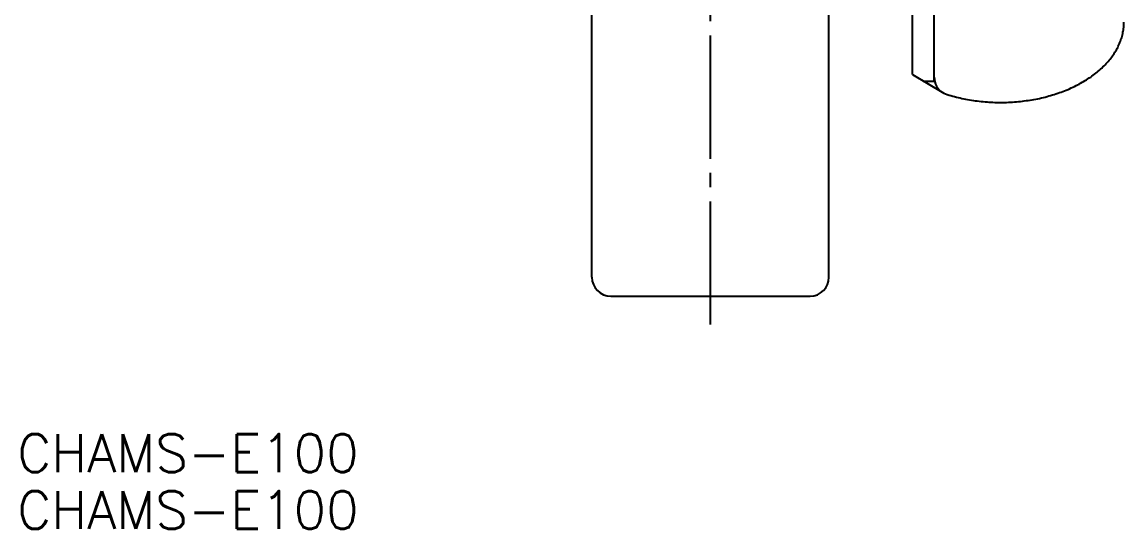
# Model space of a CAD drawing. Extents: x 12 to 284, y 64 to 340.
# Drawn here: x 12.4 to 128.6, y 63.7 to 117.2 of the extents above; entities that cross this region are included whole.
import ezdxf

# ---------------------------------------------------------------- set-up
doc = ezdxf.new("R2010")
doc.units = 0
doc.linetypes.add('CENTER', pattern=[17.5, 13, -1.5, 1.5, -1.5])
doc.layers.get('0').update_dxf_attribs({"linetype": 'CONTINUOUS'})
doc.layers.add('CENTER', color=1, linetype='CENTER')
doc.styles.get("Standard").update_dxf_attribs({"font": 'txt.shx', "bigfont": '@extfont2.shx'})

msp = doc.modelspace()

# ---------------------------------------------------------------- linework, layer by layer
at = {"color": 7, "linetype": 'CONTINUOUS'}
for p, q in [((72.5, 90.25), (72.5, 138.25)), ((97.5, 90.25), (97.5, 138.25)), ((108.6, 110.94), (108.6, 126.29)), ((106.3, 111.61), (106.3, 117.93)), ((106.3, 111.61), (109.6, 109.64)), ((107.42, 110.94), (108.6, 110.94)), ((74.5, 88.25), (95.5, 88.25))]:
    msp.add_line(p, q, dxfattribs=at)
msp.add_polyline3d([(109.6, 109.64, 0), (109.78, 109.58, 0), (109.97, 109.52, 0), (110.16, 109.46, 0), (110.35, 109.4, 0), (110.54, 109.35, 0), (110.73, 109.3, 0), (110.93, 109.25, 0), (111.12, 109.2, 0), (111.32, 109.15, 0), (111.52, 109.11, 0), (111.71, 109.07, 0), (111.91, 109.03, 0), (112.11, 108.99, 0), (112.31, 108.96, 0), (112.52, 108.92, 0), (112.72, 108.89, 0), (112.92, 108.86, 0), (113.13, 108.84, 0), (113.33, 108.81, 0), (113.54, 108.79, 0), (113.74, 108.77, 0), (113.95, 108.75, 0), (114.16, 108.73, 0), (114.36, 108.72, 0), (114.57, 108.71, 0), (114.78, 108.7, 0), (114.99, 108.69, 0), (115.19, 108.69, 0), (115.4, 108.68, 0), (115.61, 108.68, 0), (115.82, 108.68, 0), (116.03, 108.69, 0), (116.23, 108.69, 0), (116.44, 108.7, 0), (116.65, 108.71, 0), (116.86, 108.72, 0), (117.06, 108.74, 0), (117.27, 108.75, 0), (117.48, 108.77, 0), (117.68, 108.79, 0), (117.89, 108.81, 0), (118.09, 108.84, 0), (118.3, 108.87, 0), (118.5, 108.9, 0), (118.7, 108.93, 0), (118.91, 108.96, 0), (119.11, 109, 0), (119.31, 109.03, 0), (119.51, 109.07, 0), (119.7, 109.11, 0), (119.9, 109.16, 0), (120.1, 109.2, 0), (120.29, 109.25, 0), (120.49, 109.3, 0), (120.68, 109.36, 0), (120.87, 109.41, 0), (121.06, 109.47, 0), (121.25, 109.52, 0), (121.43, 109.58, 0), (121.62, 109.64, 0), (121.8, 109.71, 0), (121.98, 109.78, 0), (122.17, 109.84, 0), (122.34, 109.91, 0), (122.52, 109.98, 0), (122.7, 110.06, 0), (122.87, 110.13, 0), (123.04, 110.21, 0), (123.21, 110.29, 0), (123.38, 110.37, 0), (123.55, 110.45, 0), (123.71, 110.53, 0), (123.87, 110.62, 0), (124.03, 110.71, 0), (124.19, 110.8, 0), (124.34, 110.89, 0), (124.5, 110.98, 0), (124.65, 111.07, 0), (124.8, 111.17, 0), (124.94, 111.26, 0), (125.09, 111.36, 0), (125.23, 111.46, 0), (125.36, 111.56, 0), (125.5, 111.67, 0), (125.64, 111.77, 0), (125.77, 111.88, 0), (125.89, 111.98, 0), (126.02, 112.09, 0), (126.14, 112.2, 0), (126.26, 112.31, 0), (126.38, 112.42, 0), (126.5, 112.54, 0), (126.61, 112.65, 0), (126.72, 112.77, 0), (126.83, 112.88, 0), (126.93, 113, 0), (127.03, 113.12, 0), (127.13, 113.24, 0), (127.22, 113.36, 0), (127.31, 113.48, 0), (127.4, 113.61, 0), (127.49, 113.73, 0), (127.57, 113.85, 0), (127.65, 113.98, 0), (127.73, 114.11, 0), (127.8, 114.23, 0), (127.87, 114.36, 0), (127.94, 114.49, 0), (128, 114.62, 0), (128.06, 114.75, 0), (128.12, 114.88, 0), (128.18, 115.01, 0), (128.23, 115.14, 0), (128.27, 115.27, 0), (128.32, 115.41, 0), (128.36, 115.54, 0), (128.4, 115.67, 0), (128.43, 115.81, 0), (128.47, 115.94, 0), (128.49, 116.08, 0), (128.52, 116.21, 0), (128.54, 116.34, 0), (128.56, 116.48, 0), (128.57, 116.61, 0), (128.59, 116.75, 0), (128.59, 116.89, 0), (128.6, 117.02, 0), (128.6, 117.16, 0)], dxfattribs=at)
for centre, radius, start, end in [((110.54, 111.33), 1.94, 180, 237.0847), ((74.5, 90.25), 2, 180, 270), ((95.5, 90.25), 2, 270, 0)]:
    msp.add_arc(centre, radius, start, end, dxfattribs=at)
at = {"layer": 'CENTER', "color": 1, "linetype": 'CENTER'}
msp.add_line((85, 85.25), (85, 213.25), dxfattribs=at)

# ---------------------------------------------------------------- texts
at = {"color": 7, "linetype": 'CONTINUOUS'}
for p in [(11.91, 69.7), (11.91, 63.7)]:
    msp.add_text('CHAMS-E100', height=4, dxfattribs=at).set_placement(p)

doc.saveas('drawing.dxf')
